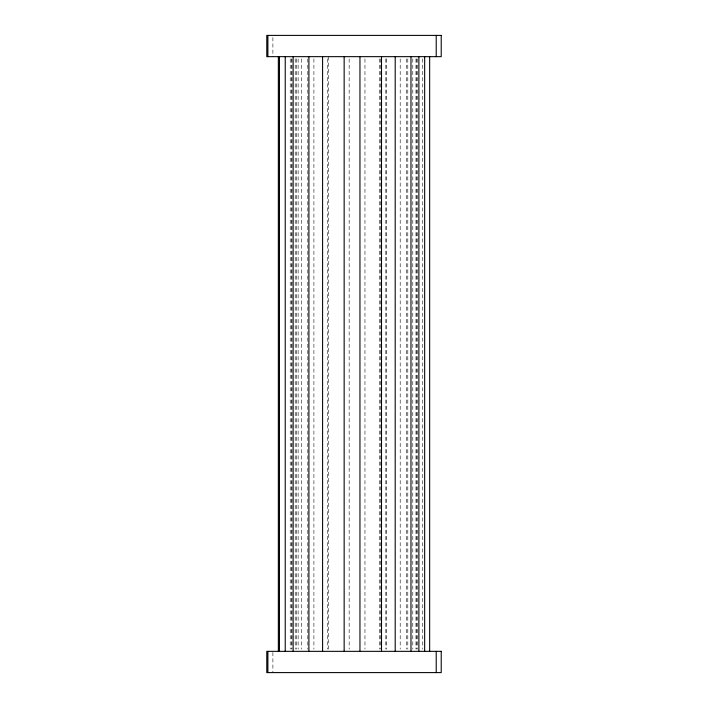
<?xml version="1.0" encoding="UTF-8"?>
<svg xmlns="http://www.w3.org/2000/svg" width="708" height="708" viewBox="0 0 708 708"><rect width="100%" height="100%" fill="white"/><g stroke="black" fill="none" stroke-linecap="round" stroke-linejoin="round"><path stroke-width="0.53" stroke-dasharray="3.54 2.66" d="M422.658 58.861L422.658 649.139M417.658 58.861L417.658 649.139M416.552 58.861L416.552 649.139M415.977 58.861L415.977 649.139M412.791 58.861L412.791 649.139M407.79 58.861L407.79 649.139M406.684 58.861L406.684 649.139M400.197 58.861L400.197 649.139M386.515 58.861L386.515 649.139M385.833 58.861L385.833 649.139M380.4 58.861L380.4 649.139M379.727 58.861L379.727 649.139M364.956 58.861L364.956 649.139M349.15 58.861L349.15 649.139M328.273 56.658L328.273 649.139M327.6 58.861L327.6 649.139M313.909 58.861L313.909 649.139M307.803 58.861L307.803 649.139M301.316 58.861L301.316 649.139M298.13 58.861L298.13 649.139M296.316 58.861L296.316 649.139M295.209 58.861L295.209 649.139M292.023 58.861L292.023 649.139M291.448 58.861L291.448 649.139M290.227 58.861L290.227 649.139M272.89 37.524L272.89 56.658M272.89 652.413L272.89 672.6"/><path stroke-width="1.06" d="M436.216 35.4L436.216 56.658M436.216 651.342L436.216 672.6M429.659 56.658L429.659 651.342M424.658 56.658L424.658 651.342M418.879 56.658L418.879 651.342M410.976 56.658L410.976 651.342M395.197 56.658L395.197 651.342M381.506 56.658L381.506 651.342M359.956 56.658L359.956 651.342M344.15 56.658L344.15 651.342M322.591 56.658L322.591 651.342M308.9 56.658L308.9 651.342M293.13 56.658L293.13 651.342M285.227 56.658L285.227 651.342M279.448 56.658L279.448 651.342M278.341 56.658L278.341 651.342M267.889 35.4L267.889 56.658M267.889 651.342L267.889 672.6M441.217 35.4L266.783 35.4L266.783 56.658L441.217 56.658L441.217 35.4M441.217 651.342L266.783 651.342L266.783 672.6L441.217 672.6L441.217 651.342"/></g></svg>
